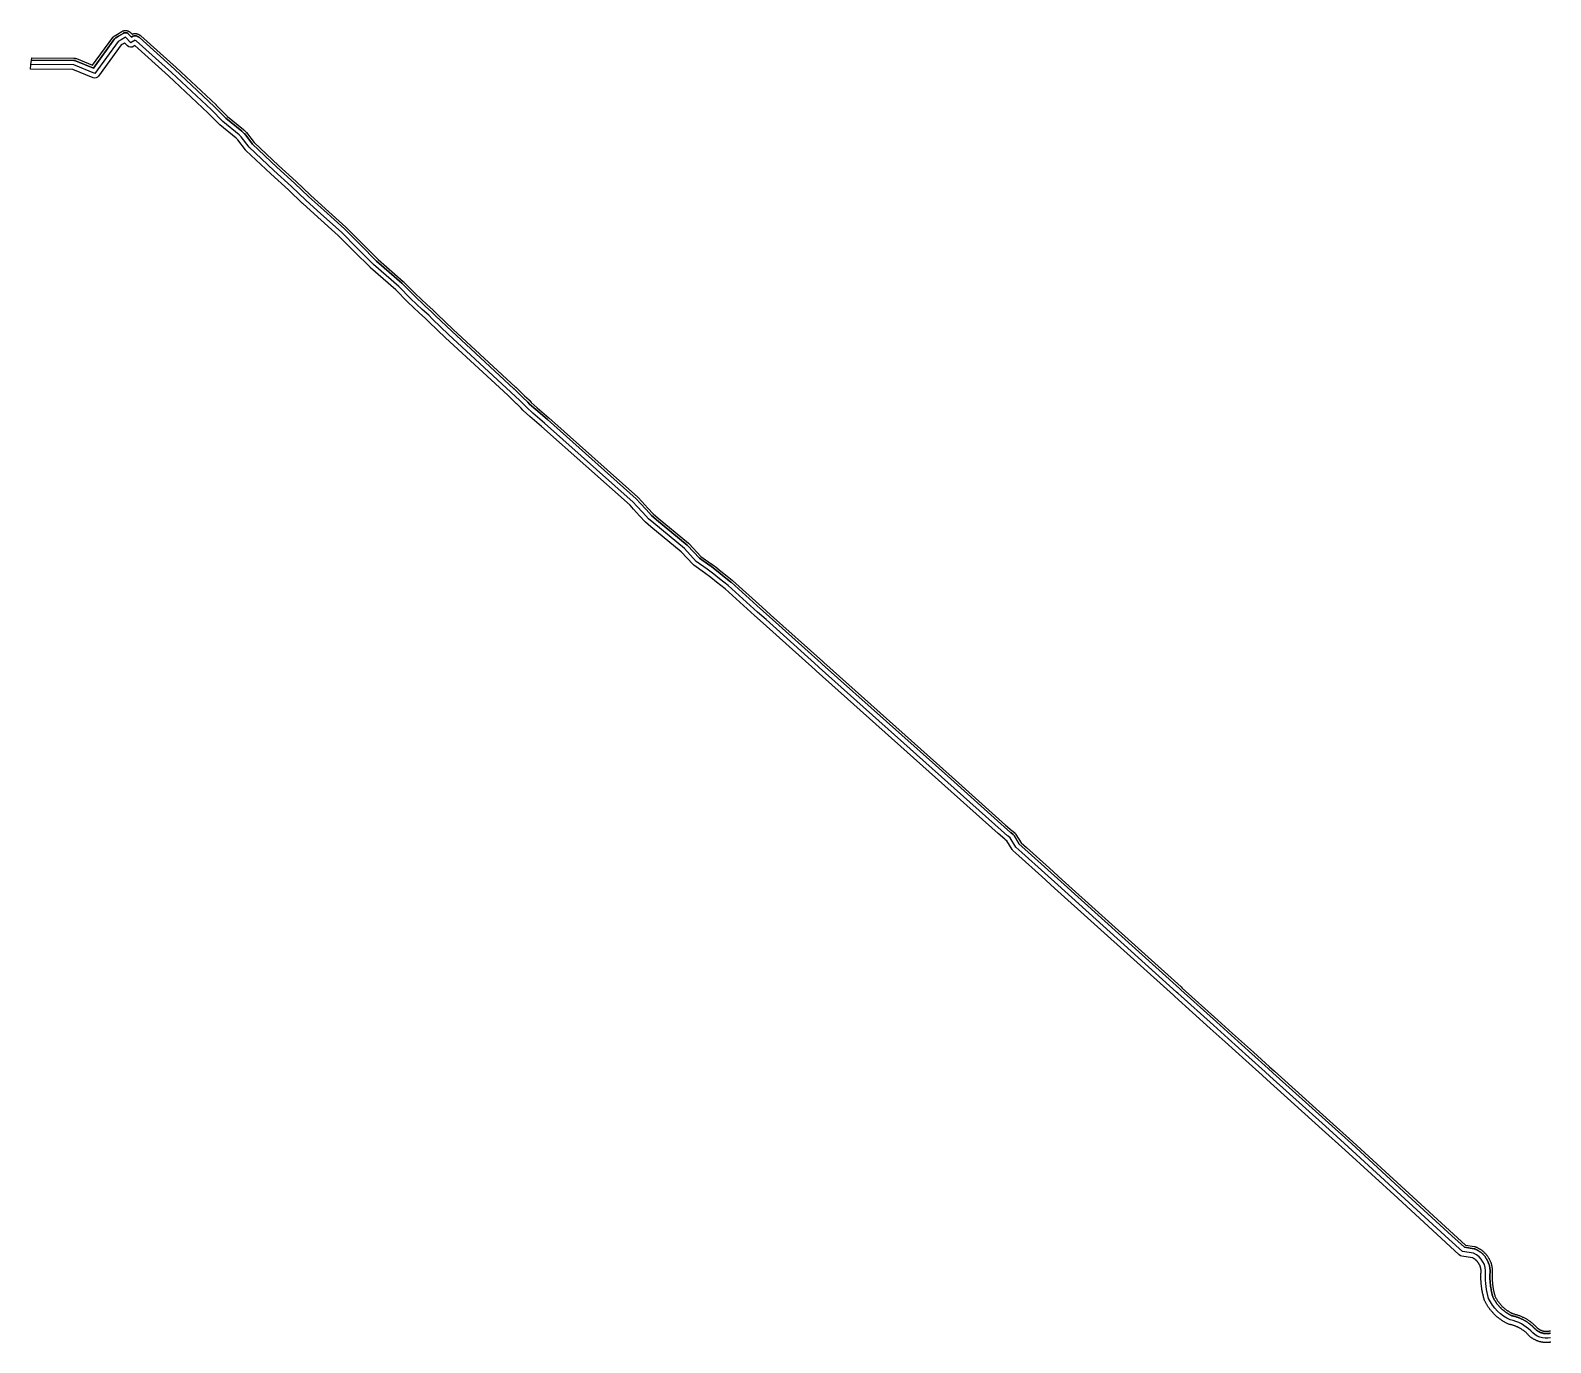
# Model space of a CAD drawing. Header units: inches. Extents: x 87993 to 113012, y 435073 to 454214.
# Drawn here: x 105860 to 107211, y 442828 to 443995 of the extents above; entities that cross this region are included whole.
import ezdxf

# ---------------------------------------------------------------- set-up
doc = ezdxf.new("R2010")
doc.units = ezdxf.units.IN
doc.header["$MEASUREMENT"] = 0
for name, color, linetype, true_color in [('As_waterkering_PLSA', 7, 'Continuous', 0x58e833), ('Beschermingszone_PLSA', 7, 'Continuous', 0xa8e862), ('Kernzone_PLSA', 7, 'Continuous', 0x4ce81c)]:
    doc.layers.add(name, color=color, linetype=linetype, true_color=true_color)

msp = doc.modelspace()

# ---------------------------------------------------------------- linework, layer by layer
at = {"layer": 'As_waterkering_PLSA'}
msp.add_lwpolyline([(106728.4, 443278.6), (106722.7, 443283.7), (106675.2, 443326.1), (106560.9, 443428.3), (106560, 443429.1), (106513.6, 443470.8), (106506.1, 443477.5), (106479.8, 443501.1), (106472.2, 443507.2), (106467.1, 443511.4), (106461.4, 443515.7), (106451.6, 443522.6), (106441, 443534.1), (106413.7, 443556.6), (106409.1, 443560.5), (106404, 443566), (106398.7, 443571.8), (106395.5, 443575.3), (106316.6, 443645.7), (106306.2, 443654.6), (106300.5, 443659.7), (106298.8, 443661.7), (106294.6, 443665.6), (106286.8, 443673.3), (106231.4, 443724.4), (106216.9, 443738.2), (106213.7, 443741.5), (106207.9, 443746.6), (106197.8, 443756.2), (106187.1, 443767.1), (106164.7, 443786.8), (106150.1, 443801.2), (106136.1, 443815.4), (106117.8, 443831.9), (106104.4, 443844), (106091.7, 443856.1), (106075.9, 443870.3), (106053.9, 443891), (106046.9, 443900.4), (106045.1, 443902.1), (106030.7, 443914), (106020.5, 443924.2), (105985.1, 443957.5), (105953.7, 443985.7), (105952.8, 443986.1), (105952.7, 443986.2), (105949.1, 443984.2), (105948.7, 443983.9), (105944, 443988.9), (105940.1, 443986.5), (105937.5, 443985), (105916.9, 443956.5), (105898.1, 443964.2), (105860, 443964.5)], dxfattribs=at)
msp.add_lwpolyline([(107211.2, 442832.1, -0.272682), (107193.5, 442838.1, 0.152784), (107175.3, 442847.9, -0.178051), (107156.1, 442867, -0.078092), (107153.2, 442888.7, 0.336629), (107142.7, 442907.2), (107132.7, 442908.7), (107120.8, 442919.7), (107077.9, 442959), (107031.3, 443001.8), (107010.9, 443020.2), (106961.6, 443064.7), (106957.3, 443068.6), (106942.8, 443081.6), (106924.4, 443098.3), (106911.3, 443110.1), (106879.7, 443138.6), (106878.6, 443139.6), (106772.9, 443234.9), (106761.5, 443245.2), (106741, 443263.7), (106735.7, 443268.5), (106730.7, 443276.6), (106729, 443278.1), (106728.4, 443278.6)], format="xyb", dxfattribs=at)
at = {"layer": 'Beschermingszone_PLSA'}
msp.add_lwpolyline([(107211.2, 442836.3), (107210.9, 442836.2), (107210.6, 442836.1), (107210.3, 442836), (107210.1, 442836), (107209.8, 442835.9), (107209.5, 442835.9), (107209.2, 442835.9), (107208.9, 442835.8), (107208.6, 442835.8), (107208.3, 442835.8), (107208, 442835.8), (107207.7, 442835.8), (107207.4, 442835.8), (107207.1, 442835.8), (107206.8, 442835.8), (107206.6, 442835.8), (107206.3, 442835.8), (107206, 442835.8), (107205.7, 442835.9), (107205.4, 442835.9), (107205.1, 442835.9), (107204.8, 442836), (107204.5, 442836.1), (107204.2, 442836.1), (107203.9, 442836.2), (107203.6, 442836.3), (107203.4, 442836.3), (107203.1, 442836.4), (107202.8, 442836.5), (107202.5, 442836.6), (107202.3, 442836.7), (107202, 442836.8), (107201.7, 442836.9), (107201.4, 442837.1), (107201.2, 442837.2), (107200.9, 442837.3), (107200.6, 442837.5), (107200.4, 442837.6), (107200.1, 442837.7), (107199.9, 442837.9), (107199.6, 442838), (107199.4, 442838.2), (107199.1, 442838.4), (107198.9, 442838.6), (107198.7, 442838.7), (107198.4, 442838.9), (107198.2, 442839.1), (107198, 442839.3), (107197.8, 442839.5), (107197.6, 442839.7), (107197.3, 442839.9), (107197.1, 442840.1), (107196.9, 442840.3), (107196.7, 442840.5), (107196.5, 442840.8), (107196.3, 442841), (107196, 442841.4), (107195.5, 442841.8), (107195.1, 442842.2), (107194.7, 442842.6), (107194.2, 442843), (107193.8, 442843.3), (107193.3, 442843.7), (107192.9, 442844.1), (107192.4, 442844.4), (107192, 442844.8), (107191.5, 442845.1), (107191, 442845.5), (107190.5, 442845.8), (107190, 442846.1), (107189.6, 442846.5), (107189.1, 442846.8), (107188.6, 442847.1), (107188.1, 442847.4), (107187.5, 442847.7), (107187, 442847.9), (107186.5, 442848.2), (107186, 442848.5), (107185.5, 442848.7), (107184.9, 442849), (107184.4, 442849.2), (107183.9, 442849.5), (107183.3, 442849.7), (107182.8, 442849.9), (107182.2, 442850.1), (107181.7, 442850.3), (107181.1, 442850.5), (107180.6, 442850.7), (107180, 442850.9), (107179.4, 442851), (107178.9, 442851.2), (107178.3, 442851.3), (107177.7, 442851.5), (107177.2, 442851.6), (107176.6, 442851.7), (107176.5, 442851.8), (107176, 442852), (107175.6, 442852.2), (107175.2, 442852.4), (107174.7, 442852.7), (107174.3, 442852.9), (107173.9, 442853.1), (107173.4, 442853.4), (107173, 442853.7), (107172.6, 442853.9), (107172.2, 442854.2), (107171.8, 442854.5), (107171.4, 442854.8), (107170.9, 442855), (107170.5, 442855.3), (107170.2, 442855.6), (107169.8, 442855.9), (107169.4, 442856.3), (107169, 442856.6), (107168.6, 442856.9), (107168.2, 442857.2), (107167.9, 442857.5), (107167.5, 442857.9), (107167.2, 442858.2), (107166.8, 442858.6), (107166.4, 442858.9), (107166.1, 442859.3), (107165.8, 442859.6), (107165.4, 442860), (107165.1, 442860.4), (107164.8, 442860.8), (107164.5, 442861.1), (107164.1, 442861.5), (107163.8, 442861.9), (107163.5, 442862.3), (107163.2, 442862.7), (107162.9, 442863.1), (107162.7, 442863.5), (107162.4, 442863.9), (107162.1, 442864.3), (107161.8, 442864.8), (107161.6, 442865.2), (107161.3, 442865.6), (107161.1, 442866), (107160.8, 442866.5), (107160.6, 442866.9), (107160.4, 442867.3), (107160.1, 442867.8), (107159.9, 442868.2), (107159.8, 442868.4), (107159.7, 442868.8), (107159.5, 442869.5), (107159.3, 442870.1), (107159.2, 442870.8), (107159, 442871.5), (107158.8, 442872.1), (107158.7, 442872.8), (107158.5, 442873.5), (107158.4, 442874.2), (107158.3, 442874.8), (107158.2, 442875.5), (107158, 442876.2), (107157.9, 442876.9), (107157.8, 442877.6), (107157.7, 442878.2), (107157.6, 442878.9), (107157.6, 442879.6), (107157.5, 442880.3), (107157.4, 442881), (107157.4, 442881.7), (107157.3, 442882.4), (107157.3, 442883.1), (107157.2, 442883.7), (107157.2, 442884.4), (107157.2, 442885.1), (107157.2, 442885.8), (107157.1, 442886.5), (107157.1, 442887.2), (107157.1, 442887.9), (107157.2, 442888.4), (107157.2, 442888.6), (107157.2, 442889), (107157.3, 442889.5), (107157.3, 442890), (107157.3, 442890.4), (107157.3, 442890.8), (107157.3, 442890.9), (107157.3, 442891.3), (107157.3, 442891.8), (107157.3, 442892.3), (107157.3, 442892.7), (107157.2, 442893.2), (107157.2, 442893.6), (107157.1, 442894.1), (107157, 442894.5), (107157, 442895), (107157, 442895), (107156.9, 442895.4), (107156.8, 442895.9), (107156.7, 442896.3), (107156.5, 442896.8), (107156.4, 442897.2), (107156.3, 442897.7), (107156.1, 442898.1), (107156, 442898.5), (107156, 442898.6), (107155.8, 442899), (107155.6, 442899.4), (107155.5, 442899.8), (107155.3, 442900.2), (107155.1, 442900.6), (107154.9, 442901.1), (107154.6, 442901.5), (107154.4, 442901.8), (107154.4, 442901.9), (107154.2, 442902.3), (107153.9, 442902.6), (107153.7, 442903), (107153.4, 442903.4), (107153.2, 442903.8), (107152.9, 442904.2), (107152.6, 442904.5), (107152.3, 442904.8), (107152.3, 442904.9), (107152, 442905.2), (107151.7, 442905.6), (107151.4, 442905.9), (107151.1, 442906.2), (107150.8, 442906.6), (107150.4, 442906.9), (107150.1, 442907.2), (107149.8, 442907.5), (107149.7, 442907.5), (107149.4, 442907.8), (107149, 442908.1), (107148.7, 442908.3), (107148.3, 442908.6), (107147.9, 442908.9), (107147.5, 442909.1), (107147.1, 442909.4), (107146.7, 442909.6), (107146.4, 442909.8), (107146.3, 442909.9), (107145.9, 442910.1), (107145.5, 442910.3), (107145.1, 442910.5), (107144.7, 442910.7), (107144.3, 442910.9), (107144.2, 442910.9), (107144, 442911), (107143.9, 442911), (107143.8, 442911.1), (107143.6, 442911.1), (107143.5, 442911.1), (107143.3, 442911.2), (107134.5, 442912.5), (107123.5, 442922.6), (107080.6, 442962), (107034, 443004.8), (107013.6, 443023.2), (106964.3, 443067.7), (106960, 443071.6), (106945.5, 443084.6), (106927.1, 443101.2), (106914, 443113.1), (106882.3, 443141.6), (106881.2, 443142.6), (106775.6, 443237.9), (106764.2, 443248.2), (106743.7, 443266.7), (106738.8, 443271.1), (106734.1, 443278.7), (106733.8, 443279.2), (106733.3, 443279.6), (106731.6, 443281.1), (106731.1, 443281.6), (106731, 443281.6), (106725.3, 443286.6), (106677.9, 443329.1), (106563.5, 443431.3), (106562.6, 443432.1), (106516.3, 443473.7), (106508.8, 443480.5), (106482.5, 443504.1), (106482.4, 443504.2), (106474.7, 443510.4), (106469.6, 443514.5), (106469.5, 443514.6), (106463.8, 443518.9), (106463.7, 443518.9), (106454.3, 443525.6), (106443.9, 443536.8), (106443.6, 443537.2), (106416.3, 443559.7), (106411.9, 443563.4), (106406.9, 443568.8), (106401.6, 443574.5), (106398.5, 443578), (106398.2, 443578.3), (106319.2, 443648.8), (106308.9, 443657.6), (106303.4, 443662.5), (106301.9, 443664.3), (106301.5, 443664.7), (106297.3, 443668.5), (106289.6, 443676.1), (106289.5, 443676.2), (106234.1, 443727.3), (106219.7, 443741), (106216.5, 443744.3), (106216.3, 443744.5), (106210.6, 443749.6), (106200.6, 443759.1), (106190, 443769.9), (106189.8, 443770.1), (106167.4, 443789.8), (106153, 443804.1), (106138.9, 443818.3), (106138.7, 443818.4), (106120.5, 443834.9), (106107.1, 443847), (106094.4, 443859), (106094.3, 443859.1), (106078.6, 443873.2), (106056.9, 443893.7), (106050.1, 443902.8), (106050, 443903), (106049.6, 443903.3), (106047.8, 443905), (106047.6, 443905.2), (106033.3, 443916.9), (106023.3, 443927), (106023.2, 443927.1), (105987.8, 443960.4), (105987.8, 443960.5), (105956.4, 443988.7), (105956.2, 443988.8), (105956.1, 443988.9), (105956, 443989), (105955.8, 443989), (105955.7, 443989.1), (105955.6, 443989.2), (105955.4, 443989.3), (105955.3, 443989.3), (105954.8, 443989.6), (105954.6, 443989.7), (105954.5, 443989.7), (105954.3, 443989.8), (105954.2, 443989.9), (105954, 443989.9), (105953.8, 443990), (105953.7, 443990.1), (105953.5, 443990.1), (105953.3, 443990.1), (105953.1, 443990.1), (105953, 443990.2), (105952.8, 443990.2), (105952.6, 443990.2), (105952.4, 443990.2), (105952.3, 443990.2), (105952.1, 443990.1), (105951.9, 443990.1), (105951.7, 443990.1), (105951.6, 443990), (105951.4, 443990), (105951.2, 443989.9), (105951.1, 443989.8), (105950.9, 443989.8), (105950.7, 443989.7), (105949.5, 443989), (105946.9, 443991.7), (105946.8, 443991.8), (105946.7, 443991.9), (105946.5, 443992), (105946.4, 443992.2), (105946.3, 443992.3), (105946.1, 443992.4), (105946, 443992.4), (105945.8, 443992.5), (105945.6, 443992.6), (105945.5, 443992.7), (105945.3, 443992.7), (105945.1, 443992.8), (105945, 443992.8), (105944.8, 443992.9), (105944.6, 443992.9), (105944.4, 443992.9), (105944.3, 443992.9), (105944.1, 443992.9), (105943.9, 443992.9), (105943.7, 443992.9), (105943.5, 443992.9), (105943.4, 443992.9), (105943.2, 443992.9), (105943, 443992.8), (105942.8, 443992.8), (105942.7, 443992.7), (105942.5, 443992.7), (105942.3, 443992.6), (105942.2, 443992.5), (105942, 443992.4), (105941.9, 443992.3), (105938, 443989.9), (105935.5, 443988.4), (105935.4, 443988.3), (105935.2, 443988.2), (105935.1, 443988.1), (105935, 443988), (105934.9, 443987.9), (105934.7, 443987.8), (105934.6, 443987.7), (105934.5, 443987.6), (105934.4, 443987.5), (105934.3, 443987.3), (105915.5, 443961.4), (105899.6, 443967.9), (105899.5, 443968), (105899.3, 443968), (105899.2, 443968.1), (105899, 443968.1), (105898.8, 443968.1), (105898.7, 443968.2), (105898.5, 443968.2), (105898.3, 443968.2), (105898.1, 443968.2), (105860.5, 443968.5), (105860.7, 443970.3), (105860.7, 443970.5), (105898.2, 443970.2), (105898.4, 443970.2), (105898.5, 443970.2), (105898.6, 443970.2), (105898.7, 443970.2), (105898.9, 443970.2), (105899, 443970.1), (105899.2, 443970.1), (105899.2, 443970.1), (105899.4, 443970.1), (105899.5, 443970.1), (105899.6, 443970), (105899.7, 443970), (105899.9, 443969.9), (105900, 443969.9), (105900.1, 443969.9), (105900.2, 443969.8), (105900.4, 443969.8), (105914.8, 443963.9), (105932.7, 443988.5), (105932.8, 443988.7), (105932.9, 443988.7), (105933, 443988.9), (105933, 443988.9), (105933.1, 443989), (105933.2, 443989.1), (105933.3, 443989.2), (105933.4, 443989.3), (105933.5, 443989.4), (105933.5, 443989.4), (105933.7, 443989.6), (105933.7, 443989.6), (105933.9, 443989.7), (105933.9, 443989.8), (105934.1, 443989.9), (105934.1, 443989.9), (105934.3, 443990), (105934.3, 443990), (105934.5, 443990.1), (105936.9, 443991.6), (105940.8, 443994), (105940.8, 443994), (105941, 443994.1), (105941.1, 443994.2), (105941.2, 443994.3), (105941.3, 443994.3), (105941.5, 443994.4), (105941.5, 443994.4), (105941.7, 443994.5), (105941.8, 443994.5), (105942, 443994.6), (105942, 443994.6), (105942.2, 443994.7), (105942.3, 443994.7), (105942.5, 443994.7), (105942.6, 443994.8), (105942.7, 443994.8), (105942.8, 443994.8), (105943, 443994.9), (105943.1, 443994.9), (105943.3, 443994.9), (105943.4, 443994.9), (105943.5, 443994.9), (105943.6, 443994.9), (105943.8, 443994.9), (105943.9, 443994.9), (105944.1, 443994.9), (105944.2, 443994.9), (105944.3, 443994.9), (105944.4, 443994.9), (105944.6, 443994.9), (105944.7, 443994.9), (105944.9, 443994.9), (105945, 443994.9), (105945.1, 443994.8), (105945.2, 443994.8), (105945.4, 443994.8), (105945.5, 443994.8), (105945.6, 443994.7), (105945.7, 443994.7), (105945.9, 443994.6), (105946, 443994.6), (105946.2, 443994.5), (105946.2, 443994.5), (105946.4, 443994.4), (105946.5, 443994.4), (105946.6, 443994.3), (105946.7, 443994.3), (105946.9, 443994.2), (105947, 443994.2), (105947.1, 443994.1), (105947.2, 443994), (105947.3, 443993.9), (105947.4, 443993.9), (105947.6, 443993.8), (105947.6, 443993.7), (105947.8, 443993.6), (105947.8, 443993.6), (105948, 443993.4), (105948, 443993.4), (105948.2, 443993.3), (105948.2, 443993.2), (105948.4, 443993.1), (105948.4, 443993), (105948.5, 443993), (105949.9, 443991.5), (105950, 443991.5), (105950, 443991.6), (105950.2, 443991.6), (105950.3, 443991.7), (105950.5, 443991.8), (105950.5, 443991.8), (105950.7, 443991.8), (105950.8, 443991.9), (105951, 443991.9), (105951, 443992), (105951.2, 443992), (105951.3, 443992), (105951.5, 443992.1), (105951.6, 443992.1), (105951.7, 443992.1), (105951.8, 443992.1), (105952, 443992.1), (105952.1, 443992.1), (105952.3, 443992.2), (105952.4, 443992.2), (105952.5, 443992.2), (105952.6, 443992.2), (105952.8, 443992.2), (105952.9, 443992.2), (105953.1, 443992.2), (105953.2, 443992.2), (105953.3, 443992.1), (105953.4, 443992.1), (105953.6, 443992.1), (105953.7, 443992.1), (105953.9, 443992.1), (105953.9, 443992), (105954.1, 443992), (105954.2, 443992), (105954.4, 443991.9), (105954.5, 443991.9), (105954.6, 443991.8), (105954.7, 443991.8), (105954.9, 443991.8), (105955, 443991.7), (105955.1, 443991.6), (105955.2, 443991.6), (105955.4, 443991.5), (105955.4, 443991.5), (105955.6, 443991.4), (105955.7, 443991.4), (105955.7, 443991.3), (105956.1, 443991.2), (105956.3, 443991.1), (105956.3, 443991.1), (105956.5, 443991), (105956.5, 443991), (105956.7, 443990.9), (105956.8, 443990.8), (105956.9, 443990.8), (105957, 443990.7), (105957.1, 443990.6), (105957.2, 443990.6), (105957.3, 443990.5), (105957.4, 443990.4), (105957.5, 443990.3), (105957.5, 443990.3), (105957.7, 443990.2), (105989.1, 443961.9), (105989.2, 443961.9), (106024.6, 443928.6), (106024.7, 443928.4), (106034.7, 443918.4), (106048.9, 443906.7), (106049, 443906.7), (106049.1, 443906.5), (106049.2, 443906.5), (106051, 443904.8), (106051.1, 443904.7), (106051.4, 443904.4), (106051.5, 443904.3), (106051.5, 443904.2), (106051.7, 443904.1), (106051.7, 443904), (106058.4, 443895.1), (106080, 443874.7), (106095.7, 443860.6), (106095.8, 443860.5), (106108.5, 443848.4), (106121.8, 443836.3), (106140.1, 443819.9), (106140.1, 443819.9), (106140.3, 443819.7), (106140.3, 443819.7), (106154.4, 443805.5), (106168.8, 443791.2), (106191.1, 443771.6), (106191.2, 443771.5), (106191.4, 443771.3), (106191.4, 443771.3), (106202, 443760.5), (106211.9, 443751.1), (106217.6, 443746), (106217.7, 443745.9), (106217.9, 443745.7), (106218, 443745.7), (106221.1, 443742.4), (106235.5, 443728.8), (106290.9, 443677.7), (106291, 443677.6), (106298.7, 443670), (106302.9, 443666.2), (106303, 443666.1), (106303.4, 443665.7), (106303.5, 443665.6), (106304.9, 443663.9), (106310.2, 443659.1), (106320.5, 443650.3), (106399.5, 443579.8), (106399.6, 443579.7), (106399.9, 443579.4), (106399.9, 443579.4), (106403.1, 443575.9), (106408.4, 443570.1), (106413.3, 443564.9), (106417.6, 443561.2), (106444.8, 443538.7), (106444.9, 443538.6), (106445.3, 443538.2), (106445.4, 443538.2), (106455.6, 443527.1), (106464.9, 443520.6), (106465, 443520.5), (106470.7, 443516.2), (106470.8, 443516.1), (106476, 443511.9), (106483.6, 443505.8), (106483.7, 443505.7), (106483.8, 443505.6), (106483.9, 443505.6), (106510.1, 443482), (106517.7, 443475.2), (106564, 443433.6), (106564.9, 443432.8), (106679.2, 443330.6), (106726.6, 443288.1), (106732.3, 443283.1), (106732.4, 443283.1), (106732.9, 443282.6), (106734.7, 443281.1), (106734.8, 443281), (106735.2, 443280.6), (106735.3, 443280.5), (106735.4, 443280.3), (106735.7, 443279.9), (106735.8, 443279.7), (106740.3, 443272.4), (106745.1, 443268.2), (106765.5, 443249.7), (106776.9, 443239.4), (106882.6, 443144.1), (106883.7, 443143.1), (106915.3, 443114.6), (106928.4, 443102.7), (106946.9, 443086.1), (106961.3, 443073), (106965.6, 443069.1), (107014.9, 443024.7), (107035.3, 443006.2), (107081.9, 442963.5), (107124.8, 442924.1), (107135.4, 442914.4), (107143.6, 442913.1), (107143.8, 442913.1), (107143.9, 442913.1), (107144, 442913.1), (107144.1, 442913), (107144.2, 442913), (107144.3, 442913), (107144.5, 442912.9), (107144.5, 442912.9), (107144.7, 442912.9), (107144.7, 442912.8), (107144.9, 442912.8), (107145, 442912.8), (107145.1, 442912.7), (107145.5, 442912.5), (107146, 442912.3), (107146.5, 442912.1), (107146.9, 442911.8), (107147.3, 442911.6), (107147.4, 442911.6), (107147.8, 442911.3), (107148.2, 442911.1), (107148.6, 442910.8), (107148.6, 442910.8), (107149, 442910.5), (107149.5, 442910.2), (107149.9, 442909.9), (107150.3, 442909.6), (107150.6, 442909.3), (107151, 442909), (107151.1, 442909), (107151.4, 442908.7), (107151.8, 442908.3), (107152.1, 442908), (107152.5, 442907.6), (107152.8, 442907.3), (107152.9, 442907.3), (107153.2, 442906.9), (107153.5, 442906.5), (107153.8, 442906.2), (107153.9, 442906.1), (107154.2, 442905.8), (107154.5, 442905.4), (107154.5, 442905.3), (107154.8, 442905), (107155.1, 442904.6), (107155.1, 442904.5), (107155.4, 442904.1), (107155.6, 442903.7), (107155.6, 442903.7), (107155.9, 442903.3), (107156.1, 442902.9), (107156.2, 442902.8), (107156.4, 442902.4), (107156.6, 442902), (107156.6, 442902), (107156.9, 442901.5), (107157.1, 442901.1), (107157.1, 442901.1), (107157.3, 442900.6), (107157.5, 442900.2), (107157.5, 442900.1), (107157.7, 442899.7), (107157.8, 442899.3), (107157.9, 442899.2), (107158, 442898.8), (107158.2, 442898.3), (107158.3, 442897.8), (107158.3, 442897.8), (107158.5, 442897.3), (107158.6, 442896.8), (107158.7, 442896.3), (107158.8, 442895.9), (107158.9, 442895.4), (107158.9, 442895.3), (107159, 442894.9), (107159.1, 442894.4), (107159.1, 442894.3), (107159.2, 442893.9), (107159.2, 442893.4), (107159.2, 442892.9), (107159.3, 442892.9), (107159.3, 442892.4), (107159.3, 442891.9), (107159.3, 442891.8), (107159.3, 442891.4), (107159.3, 442890.9), (107159.3, 442890.8), (107159.3, 442890.4), (107159.3, 442889.9), (107159.3, 442889.4), (107159.2, 442888.9), (107159.2, 442888.4), (107159.2, 442888.2), (107159.1, 442887.9), (107159.1, 442887.2), (107159.1, 442886.5), (107159.2, 442885.9), (107159.2, 442885.2), (107159.2, 442884.5), (107159.2, 442883.8), (107159.3, 442883.2), (107159.3, 442882.5), (107159.4, 442881.8), (107159.4, 442881.2), (107159.5, 442880.5), (107159.5, 442879.8), (107159.6, 442879.2), (107159.7, 442878.5), (107159.8, 442877.8), (107159.9, 442877.2), (107160, 442876.5), (107160.1, 442875.9), (107160.2, 442875.2), (107160.4, 442874.5), (107160.5, 442873.9), (107160.6, 442873.2), (107160.8, 442872.6), (107161, 442871.9), (107161.1, 442871.3), (107161.3, 442870.6), (107161.5, 442870), (107161.6, 442869.3), (107161.7, 442869.1), (107161.9, 442868.7), (107162.1, 442868.3), (107162.3, 442867.8), (107162.6, 442867.4), (107162.8, 442867), (107163, 442866.6), (107163.3, 442866.2), (107163.5, 442865.8), (107163.8, 442865.4), (107164, 442865), (107164.3, 442864.6), (107164.6, 442864.3), (107164.8, 442863.9), (107165.1, 442863.5), (107165.4, 442863.1), (107165.7, 442862.8), (107166, 442862.4), (107166.3, 442862.1), (107166.6, 442861.7), (107166.9, 442861.3), (107167.2, 442861), (107167.5, 442860.7), (107167.9, 442860.3), (107168.2, 442860), (107168.5, 442859.7), (107168.9, 442859.3), (107169.2, 442859), (107169.6, 442858.7), (107169.9, 442858.4), (107170.3, 442858.1), (107170.6, 442857.8), (107171, 442857.5), (107171.4, 442857.2), (107171.7, 442856.9), (107172.1, 442856.7), (107172.5, 442856.4), (107172.9, 442856.1), (107173.3, 442855.9), (107173.7, 442855.6), (107174.1, 442855.4), (107174.5, 442855.1), (107174.9, 442854.9), (107175.3, 442854.6), (107175.7, 442854.4), (107176.1, 442854.2), (107176.5, 442854), (107176.9, 442853.8), (107177.2, 442853.6), (107177.6, 442853.6), (107178.2, 442853.4), (107178.8, 442853.3), (107179.4, 442853.1), (107180, 442852.9), (107180.6, 442852.8), (107181.2, 442852.6), (107181.8, 442852.4), (107182.3, 442852.2), (107182.9, 442852), (107183.5, 442851.8), (107184.1, 442851.5), (107184.6, 442851.3), (107185.2, 442851.1), (107185.8, 442850.8), (107186.3, 442850.5), (107186.9, 442850.3), (107187.4, 442850), (107188, 442849.7), (107188.5, 442849.4), (107189.1, 442849.1), (107189.6, 442848.8), (107190.1, 442848.5), (107190.6, 442848.2), (107191.1, 442847.8), (107191.7, 442847.5), (107192.2, 442847.1), (107192.7, 442846.8), (107193.2, 442846.4), (107193.7, 442846), (107194.1, 442845.6), (107194.6, 442845.3), (107195.1, 442844.9), (107195.6, 442844.5), (107196, 442844), (107196.5, 442843.6), (107196.9, 442843.2), (107197.4, 442842.8), (107197.8, 442842.4), (107197.8, 442842.3), (107198, 442842.1), (107198, 442842.1), (107198.2, 442841.9), (107198.4, 442841.7), (107198.6, 442841.5), (107198.7, 442841.3), (107198.9, 442841.1), (107199.1, 442841), (107199.3, 442840.8), (107199.5, 442840.6), (107199.7, 442840.5), (107199.9, 442840.3), (107200.1, 442840.2), (107200.3, 442840), (107200.5, 442839.9), (107200.7, 442839.7), (107200.9, 442839.6), (107201.2, 442839.5), (107201.4, 442839.3), (107201.6, 442839.2), (107201.8, 442839.1), (107202, 442839), (107202.3, 442838.9), (107202.5, 442838.8), (107202.7, 442838.7), (107203, 442838.6), (107203.2, 442838.5), (107203.5, 442838.4), (107203.7, 442838.3), (107203.9, 442838.3), (107204.2, 442838.2), (107204.4, 442838.1), (107204.7, 442838.1), (107204.9, 442838), (107205.2, 442838), (107205.4, 442837.9), (107205.7, 442837.9), (107205.9, 442837.8), (107206.2, 442837.8), (107206.4, 442837.8), (107206.7, 442837.8), (107206.9, 442837.8), (107207.2, 442837.8), (107207.4, 442837.8), (107207.7, 442837.8), (107207.9, 442837.8), (107208.2, 442837.8), (107208.4, 442837.8), (107208.7, 442837.8), (107208.9, 442837.8), (107209.2, 442837.9), (107209.4, 442837.9), (107209.7, 442838), (107209.9, 442838), (107210.2, 442838.1), (107210.4, 442838.1), (107210.7, 442838.2), (107210.9, 442838.3), (107211.2, 442838.3)], dxfattribs=at)
at = {"layer": 'Kernzone_PLSA'}
msp.add_lwpolyline([(107211.5, 442828.1), (107211.1, 442828), (107210.6, 442828), (107210.2, 442827.9), (107209.7, 442827.9), (107209.3, 442827.8), (107208.8, 442827.8), (107208.3, 442827.8), (107207.9, 442827.8), (107207.4, 442827.8), (107207, 442827.8), (107206.5, 442827.8), (107206.1, 442827.8), (107205.6, 442827.8), (107205.1, 442827.9), (107204.7, 442827.9), (107204.2, 442828), (107203.8, 442828.1), (107203.4, 442828.1), (107203.3, 442828.1), (107202.9, 442828.2), (107202.4, 442828.3), (107202, 442828.4), (107201.5, 442828.5), (107201.1, 442828.7), (107200.7, 442828.8), (107200.2, 442828.9), (107199.8, 442829.1), (107199.4, 442829.3), (107198.9, 442829.4), (107198.5, 442829.6), (107198.1, 442829.8), (107197.7, 442830), (107197.3, 442830.2), (107196.9, 442830.4), (107196.5, 442830.6), (107196.1, 442830.8), (107196, 442830.9), (107195.7, 442831.1), (107195.3, 442831.3), (107194.9, 442831.6), (107194.5, 442831.8), (107194.2, 442832.1), (107193.8, 442832.4), (107193.4, 442832.7), (107193.1, 442832.9), (107193.1, 442833), (107192.7, 442833.3), (107192.4, 442833.6), (107192.1, 442833.9), (107191.7, 442834.2), (107191.4, 442834.5), (107191.1, 442834.8), (107190.8, 442835.2), (107190.6, 442835.4), (107190.3, 442835.7), (107190, 442836), (107189.7, 442836.3), (107189.3, 442836.6), (107189, 442836.9), (107188.6, 442837.2), (107188.3, 442837.5), (107187.9, 442837.8), (107187.5, 442838.1), (107187.2, 442838.4), (107186.8, 442838.7), (107186.4, 442838.9), (107186, 442839.2), (107185.6, 442839.5), (107185.3, 442839.7), (107184.9, 442840), (107184.5, 442840.2), (107184.1, 442840.4), (107183.7, 442840.7), (107183.3, 442840.9), (107182.8, 442841.1), (107182.4, 442841.3), (107182, 442841.5), (107181.6, 442841.7), (107181.2, 442841.9), (107180.7, 442842.1), (107180.3, 442842.3), (107179.9, 442842.4), (107179.4, 442842.6), (107179, 442842.8), (107178.6, 442842.9), (107178.1, 442843.1), (107177.7, 442843.2), (107177.2, 442843.3), (107176.8, 442843.5), (107176.3, 442843.6), (107175.9, 442843.7), (107175.4, 442843.8), (107175, 442843.9), (107174.5, 442844), (107173.9, 442844.2), (107173.6, 442844.3), (107173.1, 442844.5), (107172.5, 442844.8), (107172, 442845.1), (107171.4, 442845.4), (107170.9, 442845.6), (107170.4, 442845.9), (107169.8, 442846.2), (107169.3, 442846.6), (107168.8, 442846.9), (107168.3, 442847.2), (107167.8, 442847.5), (107167.3, 442847.9), (107166.8, 442848.2), (107166.3, 442848.6), (107165.8, 442848.9), (107165.3, 442849.3), (107164.8, 442849.7), (107164.3, 442850), (107163.9, 442850.4), (107163.4, 442850.8), (107162.9, 442851.2), (107162.5, 442851.6), (107162, 442852.1), (107161.6, 442852.5), (107161.2, 442852.9), (107160.7, 442853.3), (107160.3, 442853.8), (107159.9, 442854.2), (107159.5, 442854.7), (107159.1, 442855.1), (107158.7, 442855.6), (107158.3, 442856), (107157.9, 442856.5), (107157.5, 442857), (107157.2, 442857.5), (107156.8, 442858), (107156.4, 442858.5), (107156.1, 442859), (107155.7, 442859.5), (107155.4, 442860), (107155.1, 442860.5), (107154.8, 442861), (107154.4, 442861.5), (107154.1, 442862), (107153.8, 442862.6), (107153.5, 442863.1), (107153.3, 442863.6), (107153, 442864.2), (107152.7, 442864.7), (107152.5, 442865.3), (107152.3, 442865.6), (107152.2, 442865.9), (107152, 442866.6), (107151.8, 442867.3), (107151.6, 442868.1), (107151.4, 442868.8), (107151.2, 442869.6), (107151.1, 442870.3), (107150.9, 442871.1), (107150.7, 442871.8), (107150.6, 442872.6), (107150.4, 442873.4), (107150.3, 442874.1), (107150.1, 442874.9), (107150, 442875.6), (107149.9, 442876.4), (107149.8, 442877.2), (107149.7, 442877.9), (107149.6, 442878.7), (107149.5, 442879.5), (107149.5, 442880.3), (107149.4, 442881), (107149.3, 442881.8), (107149.3, 442882.6), (107149.2, 442883.3), (107149.2, 442884.1), (107149.2, 442884.9), (107149.2, 442885.7), (107149.1, 442886.4), (107149.1, 442887.2), (107149.1, 442888), (107149.2, 442888.7), (107149.2, 442889.2), (107149.2, 442889.5), (107149.3, 442889.8), (107149.3, 442890.1), (107149.3, 442890.4), (107149.3, 442890.7), (107149.3, 442890.9), (107149.3, 442891.2), (107149.3, 442891.5), (107149.3, 442891.8), (107149.3, 442892.1), (107149.3, 442892.4), (107149.2, 442892.7), (107149.2, 442893), (107149.1, 442893.3), (107149.1, 442893.5), (107149, 442893.8), (107149, 442894.1), (107148.9, 442894.4), (107148.8, 442894.7), (107148.8, 442894.9), (107148.7, 442895.2), (107148.6, 442895.5), (107148.5, 442895.8), (107148.4, 442896), (107148.3, 442896.3), (107148.2, 442896.6), (107148, 442896.8), (107147.9, 442897.1), (107147.8, 442897.3), (107147.6, 442897.6), (107147.5, 442897.9), (107147.3, 442898.1), (107147.2, 442898.3), (107147, 442898.6), (107146.9, 442898.8), (107146.7, 442899.1), (107146.5, 442899.3), (107146.4, 442899.5), (107146.2, 442899.7), (107146, 442900), (107145.8, 442900.2), (107145.6, 442900.4), (107145.4, 442900.6), (107145.2, 442900.8), (107145, 442901), (107144.8, 442901.2), (107144.5, 442901.4), (107144.3, 442901.6), (107144.1, 442901.8), (107143.9, 442901.9), (107143.6, 442902.1), (107143.4, 442902.3), (107143.2, 442902.4), (107142.9, 442902.6), (107142.7, 442902.7), (107142.4, 442902.9), (107142.2, 442903), (107141.9, 442903.2), (107141.6, 442903.3), (107141.6, 442903.3), (107132.1, 442904.7, -0.14972), (107130, 442905.7), (107118, 442916.7), (107075.2, 442956.1), (107028.6, 442998.9), (107008.2, 443017.3), (106958.9, 443061.7), (106954.6, 443065.6), (106940.2, 443078.7), (106921.7, 443095.3), (106908.6, 443107.1), (106877, 443135.7), (106875.9, 443136.7), (106770.2, 443232), (106758.8, 443242.3), (106738.4, 443260.7), (106733, 443265.6), (106732.6, 443266), (106732.3, 443266.4), (106727.6, 443274), (106726.3, 443275.1), (106725.8, 443275.6), (106725.8, 443275.6), (106720, 443280.7), (106672.5, 443323.1), (106558.2, 443425.3), (106557.3, 443426.1), (106511, 443467.8), (106503.4, 443474.6), (106477.3, 443498.1), (106469.7, 443504.1), (106464.6, 443508.2), (106459, 443512.4), (106449.3, 443519.3), (106449.1, 443519.5), (106448.7, 443519.8), (106438.2, 443531.2), (106411.2, 443553.5), (106406.5, 443557.5), (106406.2, 443557.8), (106401.1, 443563.3), (106395.7, 443569.1), (106392.7, 443572.5), (106313.9, 443642.7), (106303.6, 443651.5), (106303.6, 443651.6), (106297.8, 443656.7), (106297.4, 443657.2), (106295.9, 443659), (106291.9, 443662.7), (106291.8, 443662.8), (106284, 443670.4), (106228.7, 443721.5), (106214.1, 443735.3), (106214, 443735.4), (106210.9, 443738.6), (106205.2, 443743.7), (106205.1, 443743.7), (106195, 443753.3), (106194.9, 443753.4), (106184.4, 443764.2), (106162, 443783.8), (106161.9, 443784), (106147.3, 443798.4), (106133.3, 443812.6), (106115.1, 443828.9), (106101.7, 443841.1), (106101.6, 443841.1), (106089, 443853.2), (106073.3, 443867.3), (106073.2, 443867.4), (106051.2, 443888.1), (106050.9, 443888.5), (106050.7, 443888.6), (106043.9, 443897.7), (106042.4, 443899.1), (106028.1, 443910.9), (106027.8, 443911.1), (106017.7, 443921.3), (105982.4, 443954.5), (105952.4, 443981.5), (105951.4, 443980.9, -0.407633), (105945.8, 443981.2), (105943.3, 443983.8), (105942.2, 443983.1), (105942.1, 443983), (105940.3, 443982), (105920.1, 443954.2, -0.345591), (105915.4, 443952.8), (105897.3, 443960.2), (105860, 443960.5, -0.02742), (105859.5, 443960.5), (105860, 443964.5), (105860.5, 443968.5), (105898.1, 443968.2, -0.095385), (105899.6, 443967.9), (105915.5, 443961.4), (105934.3, 443987.3, -0.103551), (105935.5, 443988.4), (105938, 443989.9), (105941.9, 443992.3, -0.360356), (105946.9, 443991.7), (105949.5, 443989), (105950.7, 443989.7, -0.274295), (105954.8, 443989.6), (105955.3, 443989.3, -0.081393), (105956.4, 443988.7), (105987.8, 443960.5), (105987.8, 443960.4), (106023.2, 443927.1), (106023.3, 443927), (106033.3, 443916.9), (106047.6, 443905.2), (106047.8, 443905), (106049.6, 443903.3), (106050, 443903), (106050.1, 443902.8), (106056.9, 443893.7), (106078.6, 443873.2), (106094.3, 443859.1), (106094.4, 443859), (106107.1, 443847), (106120.5, 443834.9), (106138.7, 443818.4), (106138.9, 443818.3), (106153, 443804.1), (106167.4, 443789.8), (106189.8, 443770.1), (106190, 443769.9), (106200.6, 443759.1), (106210.6, 443749.6), (106216.3, 443744.5), (106216.5, 443744.3), (106219.7, 443741), (106234.1, 443727.3), (106289.5, 443676.2), (106289.6, 443676.1), (106297.3, 443668.5), (106301.5, 443664.7), (106301.9, 443664.3), (106303.4, 443662.5), (106308.9, 443657.6), (106319.2, 443648.8), (106398.2, 443578.3), (106398.5, 443578), (106401.6, 443574.5), (106406.9, 443568.8), (106411.9, 443563.4), (106416.3, 443559.7), (106443.6, 443537.2), (106443.9, 443536.8), (106454.3, 443525.6), (106463.7, 443518.9), (106463.8, 443518.9), (106469.5, 443514.6), (106469.6, 443514.5), (106474.7, 443510.4), (106482.4, 443504.2), (106482.5, 443504.1), (106508.8, 443480.5), (106516.3, 443473.7), (106562.6, 443432.1), (106563.5, 443431.3), (106677.9, 443329.1), (106725.3, 443286.6), (106731, 443281.6), (106731.1, 443281.6), (106731.6, 443281.1), (106733.3, 443279.6), (106733.8, 443279.2), (106734.1, 443278.7), (106738.8, 443271.1), (106743.7, 443266.7), (106764.2, 443248.2), (106775.6, 443237.9), (106881.2, 443142.6), (106882.3, 443141.6), (106914, 443113.1), (106927.1, 443101.2), (106945.5, 443084.6), (106960, 443071.6), (106964.3, 443067.7), (107013.6, 443023.2), (107034, 443004.8), (107080.6, 442962), (107123.5, 442922.6), (107134.5, 442912.5), (107143.3, 442911.2, -0.067359), (107144.3, 442910.9), (107144.7, 442910.7), (107145.1, 442910.5), (107145.5, 442910.3), (107145.9, 442910.1), (107146.3, 442909.9), (107146.4, 442909.8), (107146.7, 442909.6), (107147.1, 442909.4), (107147.5, 442909.1), (107147.9, 442908.9), (107148.3, 442908.6), (107148.7, 442908.3), (107149, 442908.1), (107149.4, 442907.8), (107149.7, 442907.5), (107149.8, 442907.5), (107150.1, 442907.2), (107150.4, 442906.9), (107150.8, 442906.6), (107151.1, 442906.2), (107151.4, 442905.9), (107151.7, 442905.6), (107152, 442905.2), (107152.3, 442904.9), (107152.3, 442904.8), (107152.6, 442904.5), (107152.9, 442904.2), (107153.2, 442903.8), (107153.4, 442903.4), (107153.7, 442903), (107153.9, 442902.6), (107154.2, 442902.3), (107154.4, 442901.9), (107154.4, 442901.8), (107154.6, 442901.5), (107154.9, 442901.1), (107155.1, 442900.6), (107155.3, 442900.2), (107155.5, 442899.8), (107155.6, 442899.4), (107155.8, 442899), (107156, 442898.6), (107156, 442898.5), (107156.1, 442898.1), (107156.3, 442897.7), (107156.4, 442897.2), (107156.5, 442896.8), (107156.7, 442896.3), (107156.8, 442895.9), (107156.9, 442895.4), (107157, 442895), (107157, 442895), (107157, 442894.5), (107157.1, 442894.1), (107157.2, 442893.6), (107157.2, 442893.2), (107157.3, 442892.7), (107157.3, 442892.3), (107157.3, 442891.8), (107157.3, 442891.3), (107157.3, 442890.9), (107157.3, 442890.8), (107157.3, 442890.4), (107157.3, 442890), (107157.3, 442889.5), (107157.2, 442889), (107157.2, 442888.6), (107157.2, 442888.4), (107157.1, 442887.9), (107157.1, 442887.2), (107157.1, 442886.5), (107157.2, 442885.8), (107157.2, 442885.1), (107157.2, 442884.4), (107157.2, 442883.7), (107157.3, 442883.1), (107157.3, 442882.4), (107157.4, 442881.7), (107157.4, 442881), (107157.5, 442880.3), (107157.6, 442879.6), (107157.6, 442878.9), (107157.7, 442878.2), (107157.8, 442877.6), (107157.9, 442876.9), (107158, 442876.2), (107158.2, 442875.5), (107158.3, 442874.8), (107158.4, 442874.2), (107158.5, 442873.5), (107158.7, 442872.8), (107158.8, 442872.1), (107159, 442871.5), (107159.2, 442870.8), (107159.3, 442870.1), (107159.5, 442869.5), (107159.7, 442868.8), (107159.8, 442868.4), (107159.9, 442868.2), (107160.1, 442867.8), (107160.4, 442867.3), (107160.6, 442866.9), (107160.8, 442866.5), (107161.1, 442866), (107161.3, 442865.6), (107161.6, 442865.2), (107161.8, 442864.8), (107162.1, 442864.3), (107162.4, 442863.9), (107162.7, 442863.5), (107162.9, 442863.1), (107163.2, 442862.7), (107163.5, 442862.3), (107163.8, 442861.9), (107164.1, 442861.5), (107164.5, 442861.1), (107164.8, 442860.8), (107165.1, 442860.4), (107165.4, 442860), (107165.8, 442859.6), (107166.1, 442859.3), (107166.4, 442858.9), (107166.8, 442858.6), (107167.2, 442858.2), (107167.5, 442857.9), (107167.9, 442857.5), (107168.2, 442857.2), (107168.6, 442856.9), (107169, 442856.6), (107169.4, 442856.3), (107169.8, 442855.9), (107170.2, 442855.6), (107170.5, 442855.3), (107170.9, 442855), (107171.4, 442854.8), (107171.8, 442854.5), (107172.2, 442854.2), (107172.6, 442853.9), (107173, 442853.7), (107173.4, 442853.4), (107173.9, 442853.1), (107174.3, 442852.9), (107174.7, 442852.7), (107175.2, 442852.4), (107175.6, 442852.2), (107176, 442852), (107176.5, 442851.8), (107176.6, 442851.7), (107177.2, 442851.6), (107177.7, 442851.5), (107178.3, 442851.3), (107178.9, 442851.2), (107179.4, 442851), (107180, 442850.9), (107180.6, 442850.7), (107181.1, 442850.5), (107181.7, 442850.3), (107182.2, 442850.1), (107182.8, 442849.9), (107183.3, 442849.7), (107183.9, 442849.5), (107184.4, 442849.2), (107184.9, 442849), (107185.5, 442848.7), (107186, 442848.5), (107186.5, 442848.2), (107187, 442847.9), (107187.5, 442847.7), (107188.1, 442847.4), (107188.6, 442847.1), (107189.1, 442846.8), (107189.6, 442846.5), (107190, 442846.1), (107190.5, 442845.8), (107191, 442845.5), (107191.5, 442845.1), (107192, 442844.8), (107192.4, 442844.4), (107192.9, 442844.1), (107193.3, 442843.7), (107193.8, 442843.3), (107194.2, 442843), (107194.7, 442842.6), (107195.1, 442842.2), (107195.5, 442841.8), (107196, 442841.4), (107196.3, 442841), (107196.5, 442840.8), (107196.7, 442840.5), (107196.9, 442840.3), (107197.1, 442840.1), (107197.3, 442839.9), (107197.6, 442839.7), (107197.8, 442839.5), (107198, 442839.3), (107198.2, 442839.1), (107198.4, 442838.9), (107198.7, 442838.7), (107198.9, 442838.6), (107199.1, 442838.4), (107199.4, 442838.2), (107199.6, 442838), (107199.9, 442837.9), (107200.1, 442837.7), (107200.4, 442837.6), (107200.6, 442837.5), (107200.9, 442837.3), (107201.2, 442837.2), (107201.4, 442837.1), (107201.7, 442836.9), (107202, 442836.8), (107202.3, 442836.7), (107202.5, 442836.6), (107202.8, 442836.5), (107203.1, 442836.4), (107203.4, 442836.3), (107203.6, 442836.3), (107203.9, 442836.2), (107204.2, 442836.1), (107204.5, 442836.1), (107204.8, 442836), (107205.1, 442835.9), (107205.4, 442835.9), (107205.7, 442835.9), (107206, 442835.8), (107206.3, 442835.8), (107206.6, 442835.8), (107206.8, 442835.8), (107207.1, 442835.8), (107207.4, 442835.8), (107207.7, 442835.8), (107208, 442835.8), (107208.3, 442835.8), (107208.6, 442835.8), (107208.9, 442835.8), (107209.2, 442835.9), (107209.5, 442835.9), (107209.8, 442835.9), (107210.1, 442836), (107210.3, 442836), (107210.6, 442836.1), (107210.9, 442836.2), (107211.2, 442836.3)], format="xyb", dxfattribs=at)

doc.saveas('drawing.dxf')
